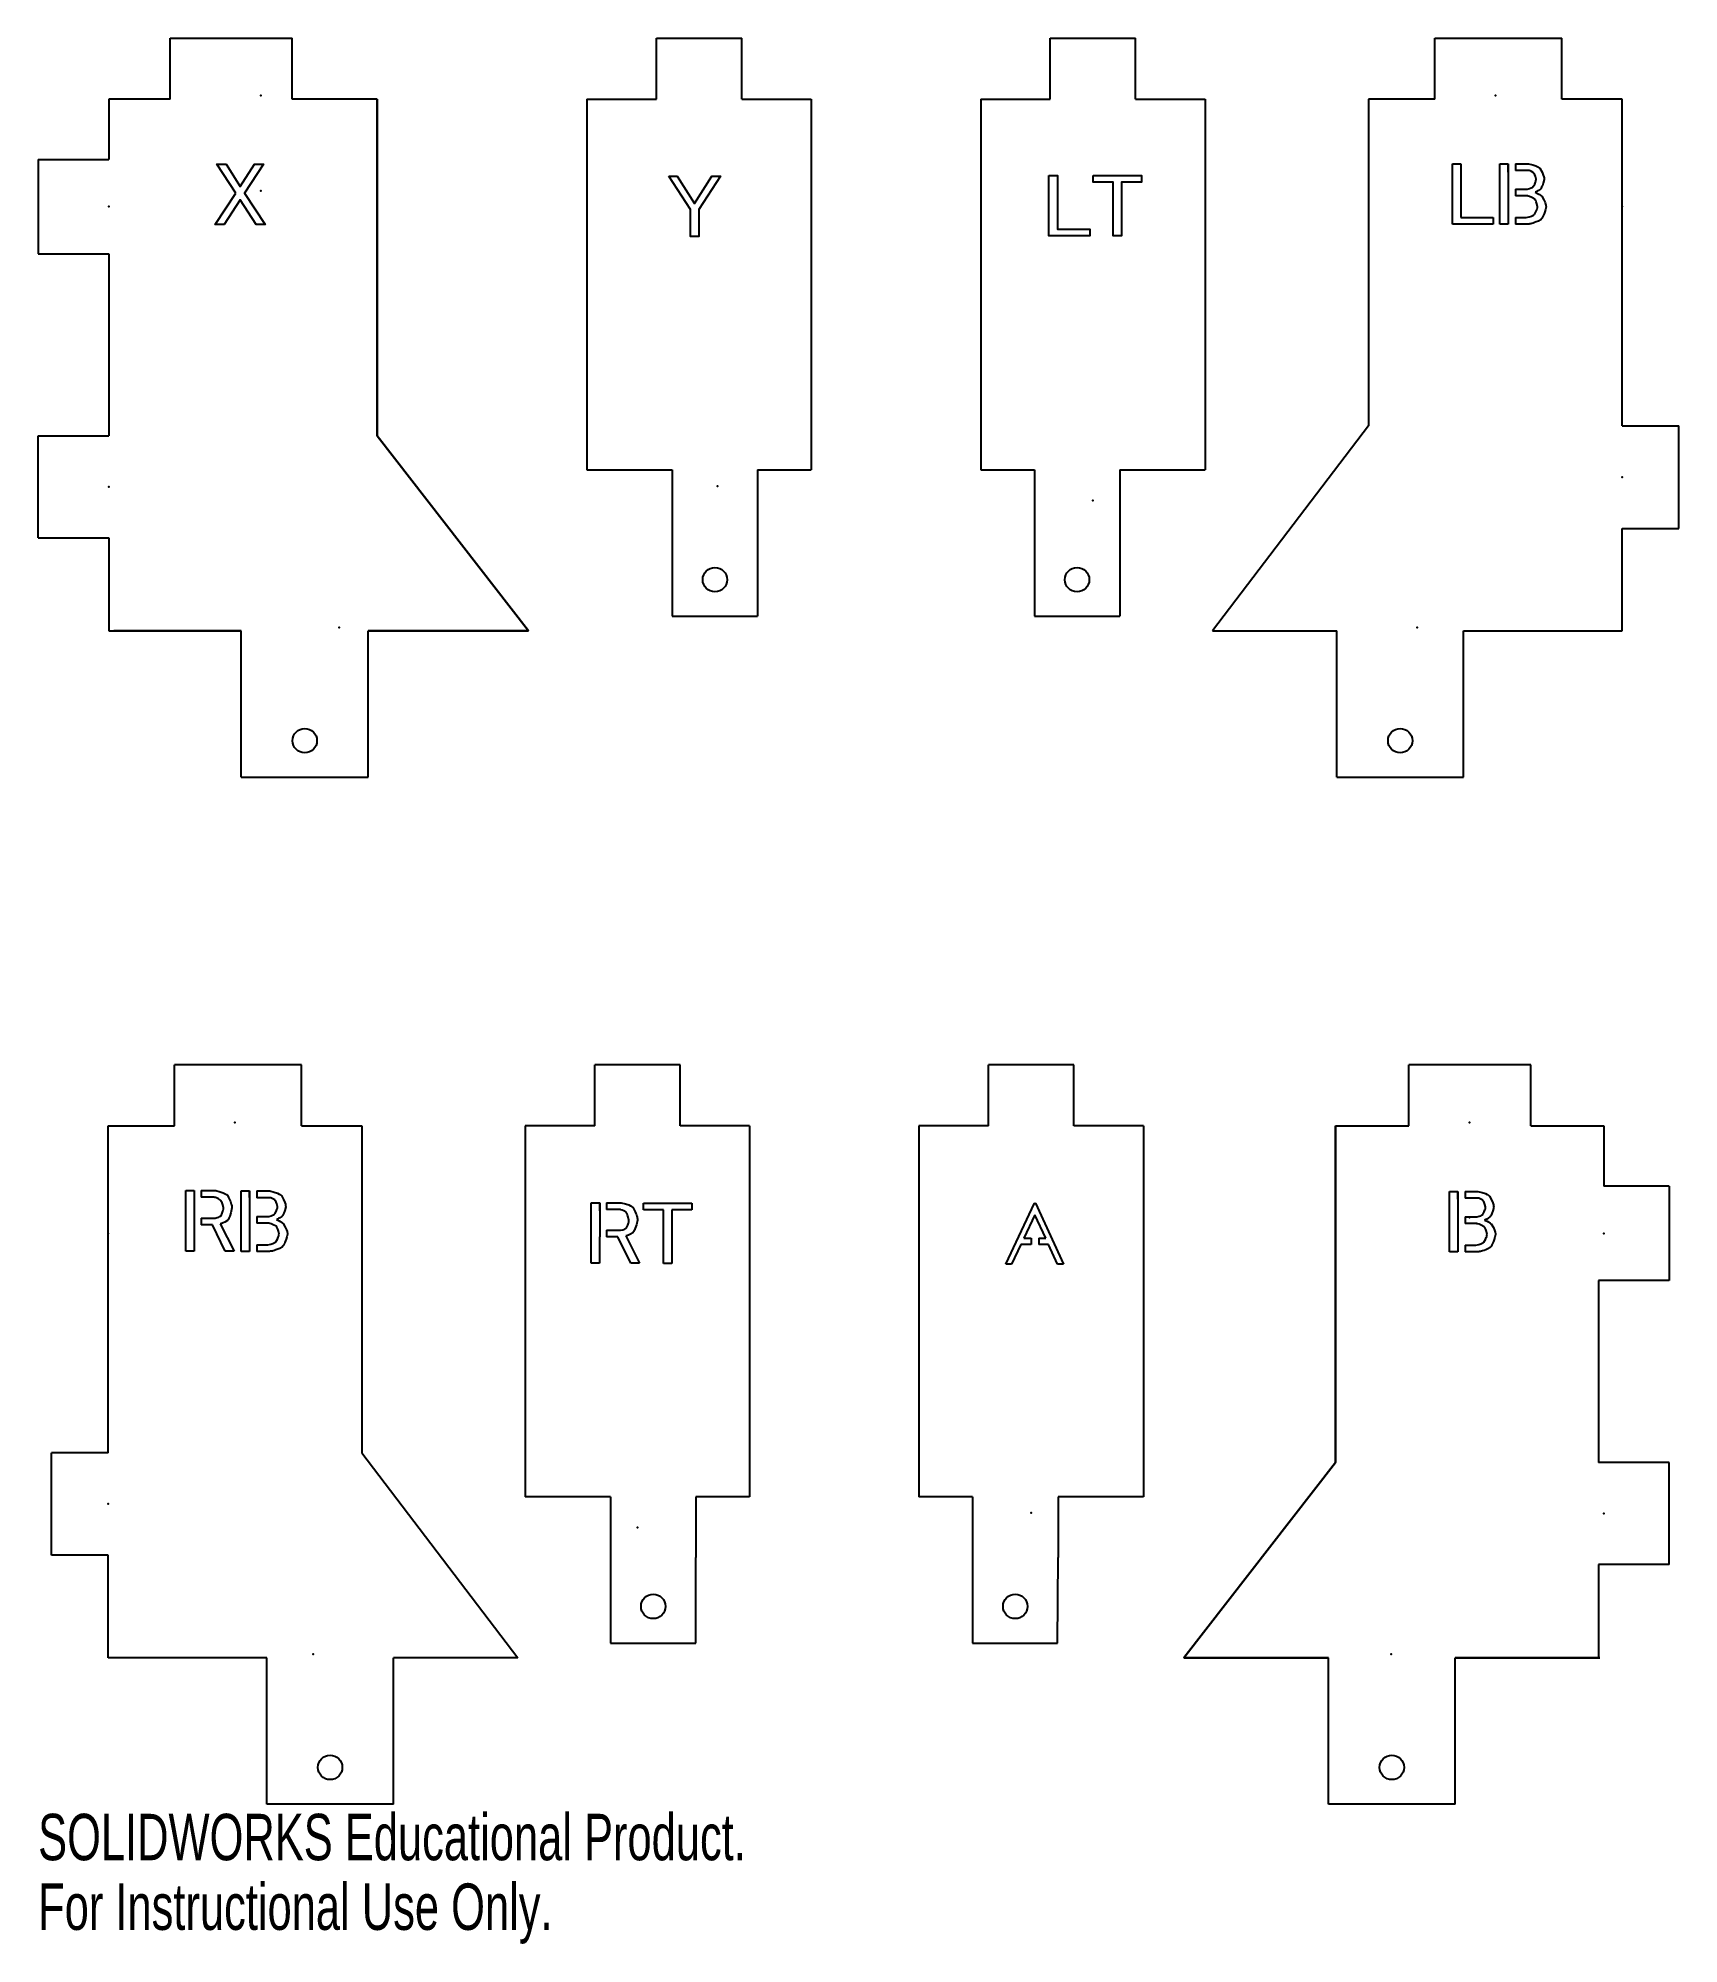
# Model space of a CAD drawing. Header units: inches. Extents: x -2.77 to 3.95, y -7.66 to 0.15.
import ezdxf

# ---------------------------------------------------------------- set-up
doc = ezdxf.new("R2010")
doc.units = ezdxf.units.IN
doc.header["$MEASUREMENT"] = 0
doc.header["$PDSIZE"] = -1
doc.linetypes.add('CENTERX2', pattern=[0.8, 0.5, -0.1, 0.1, -0.1])
doc.styles.add('SLDTEXTSTYLE0', font='TXT', dxfattribs={"width": 0.7})

msp = doc.modelspace()

# ---------------------------------------------------------------- linework, layer by layer
at = {"color": 7, "linetype": 'Continuous'}
for p, q in [((-2.2328, -0.102), (-2.2328, 0.148)), ((-2.2328, 0.148), (-1.7328, 0.148)), ((-1.7328, -0.102), (-1.7328, 0.148)), ((-0.2396, -0.102), (-0.2396, 0.148)), ((-0.2396, 0.148), (0.1104, 0.148)), ((0.1104, -0.102), (0.1104, 0.148)), ((1.3747, -0.102), (1.3747, 0.148)), ((1.3747, 0.148), (1.7247, 0.148)), ((1.7247, -0.102), (1.7247, 0.148)), ((2.9513, -0.102), (2.9513, 0.148)), ((2.9513, 0.148), (3.4713, 0.148)), ((3.4713, -0.102), (3.4713, 0.148)), ((-2.4842, -0.102), (-2.4842, -0.3493)), ((-2.4842, -0.102), (-2.4842, -0.3493)), ((-2.2328, -0.102), (-2.4842, -0.102)), ((-2.2328, -0.102), (-2.4842, -0.102)), ((-1.3842, -0.102), (-1.7328, -0.102)), ((-1.3842, -0.102), (-1.7328, -0.102)), ((-1.3842, -0.102), (-1.3842, -1.482)), ((-1.3842, -0.102), (-1.3842, -1.482)), ((-1.3842, -1.482), (-1.3842, -0.102)), ((-0.5246, -0.102), (-0.2396, -0.102)), ((-0.5246, -0.102), (-0.5246, -1.622)), ((0.1104, -0.102), (0.3954, -0.102)), ((0.3954, -0.102), (0.3954, -1.622)), ((1.0897, -0.102), (1.3747, -0.102)), ((1.0897, -0.102), (1.0897, -1.622)), ((1.7247, -0.102), (2.0097, -0.102)), ((2.0097, -0.102), (2.0097, -1.622)), ((2.9513, -0.102), (2.6791, -0.102)), ((2.6791, -0.102), (2.6791, -1.442)), ((3.7191, -0.102), (3.4713, -0.102)), ((3.7191, -0.352), (3.7191, -0.102)), ((-2.7737, -0.3493), (-2.4842, -0.3493)), ((-2.7737, -0.3493), (-2.7737, -0.7357)), ((3.0228, -0.3667), (3.0571, -0.3667)), ((3.0228, -0.6142), (3.0228, -0.3667)), ((3.0571, -0.3667), (3.0571, -0.5868)), ((3.2175, -0.3667), (3.2517, -0.3667)), ((3.2175, -0.6142), (3.2175, -0.3667)), ((3.2517, -0.3667), (3.2517, -0.6142)), ((3.2817, -0.3667), (3.2817, -0.3941)), ((3.2817, -0.3667), (3.3343, -0.3667)), ((3.7191, -0.733), (3.7191, -0.352)), ((3.3329, -0.3941), (3.2817, -0.3941)), ((3.2817, -0.471), (3.33, -0.471)), ((3.2817, -0.471), (3.2817, -0.4984)), ((3.3256, -0.4984), (3.2817, -0.4984)), ((3.1903, -0.6142), (3.0228, -0.6142)), ((3.0571, -0.5868), (3.1903, -0.5868)), ((3.1903, -0.5868), (3.1903, -0.6142)), ((3.2517, -0.6142), (3.2175, -0.6142)), ((3.2817, -0.5868), (3.3256, -0.5868)), ((3.2817, -0.5868), (3.2817, -0.6142)), ((3.3329, -0.6142), (3.2817, -0.6142)), ((-2.7737, -0.7357), (-2.4842, -0.7357)), ((-2.4842, -0.7357), (-2.4842, -1.482)), ((-2.4842, -0.7357), (-2.4842, -1.482)), ((3.7191, -1.442), (3.7191, -0.733)), ((-2.7737, -1.9), (-2.7737, -1.482)), ((-2.7737, -1.482), (-2.4842, -1.482)), ((-1.3842, -1.482), (-0.7632, -2.282)), ((-0.7632, -2.282), (-1.3842, -1.482)), ((2.6791, -1.442), (2.0391, -2.282)), ((3.7191, -1.442), (3.9513, -1.442)), ((3.9513, -1.862), (3.9513, -1.442)), ((-0.5246, -1.622), (-0.1746, -1.622)), ((-0.1746, -1.622), (-0.1746, -2.222)), ((0.1754, -1.622), (0.3954, -1.622)), ((0.1754, -1.622), (0.1754, -2.222)), ((1.0897, -1.622), (1.3097, -1.622)), ((1.3097, -1.622), (1.3097, -2.222)), ((1.6597, -1.622), (2.0097, -1.622)), ((1.6597, -1.622), (1.6597, -2.222)), ((3.7191, -2.282), (3.7191, -1.862)), ((3.7191, -1.862), (3.9513, -1.862)), ((-2.7737, -1.9), (-2.4842, -1.9)), ((-2.4842, -1.9), (-2.4842, -2.282)), ((-2.4842, -1.9), (-2.4842, -2.282)), ((-0.1746, -2.222), (0.1754, -2.222)), ((1.3097, -2.222), (1.6597, -2.222)), ((-2.4842, -2.282), (-1.9408, -2.282)), ((-2.4632, -2.282), (-1.9408, -2.282)), ((-1.9408, -2.282), (-2.4632, -2.282)), ((-1.9408, -2.882), (-1.9408, -2.282)), ((-1.4208, -2.282), (-0.7632, -2.282)), ((-1.4208, -2.282), (-0.7632, -2.282)), ((-1.4208, -2.882), (-1.4208, -2.282)), ((-0.7632, -2.282), (-1.4208, -2.282)), ((2.0391, -2.282), (2.5491, -2.282)), ((2.5491, -2.882), (2.5491, -2.282)), ((3.0691, -2.282), (3.7191, -2.282)), ((3.0691, -2.882), (3.0691, -2.282)), ((-1.9408, -2.882), (-1.4208, -2.882)), ((2.5491, -2.882), (3.0691, -2.882)), ((-2.2147, -4.3111), (-2.2147, -4.0611)), ((-1.6947, -4.0611), (-2.2147, -4.0611)), ((-1.6947, -4.3111), (-1.6947, -4.0611)), ((-0.4925, -4.3111), (-0.4925, -4.0611)), ((-0.1425, -4.0611), (-0.4925, -4.0611)), ((-0.1425, -4.3111), (-0.1425, -4.0611)), ((1.1217, -4.3111), (1.1217, -4.0611)), ((1.4717, -4.0611), (1.1217, -4.0611)), ((1.4717, -4.3111), (1.4717, -4.0611)), ((2.8444, -4.3111), (2.8444, -4.0611)), ((3.3444, -4.0611), (2.8444, -4.0611)), ((3.3444, -4.3111), (3.3444, -4.0611)), ((-2.4869, -4.3111), (-2.2147, -4.3111)), ((-2.4869, -4.5611), (-2.4869, -4.3111)), ((-1.6947, -4.3111), (-1.4469, -4.3111)), ((-1.4469, -4.3111), (-1.4469, -5.6511)), ((-0.7775, -4.3111), (-0.7775, -5.8311)), ((-0.4925, -4.3111), (-0.7775, -4.3111)), ((0.1425, -4.3111), (-0.1425, -4.3111)), ((0.1425, -4.3111), (0.1425, -5.8311)), ((0.8367, -4.3111), (0.8367, -5.8311)), ((1.1217, -4.3111), (0.8367, -4.3111)), ((1.7567, -4.3111), (1.4717, -4.3111)), ((1.7567, -4.3111), (1.7567, -5.8311)), ((2.5435, -5.6911), (2.5435, -4.3111)), ((2.5435, -4.3111), (2.8444, -4.3111)), ((2.5435, -4.3111), (2.5435, -5.6911)), ((2.5435, -4.3111), (2.5435, -5.6911)), ((2.5435, -4.3111), (2.8444, -4.3111)), ((3.3444, -4.3111), (3.6435, -4.3111)), ((3.3444, -4.3111), (3.6435, -4.3111)), ((3.6435, -4.3111), (3.6435, -4.5584)), ((3.6435, -4.3111), (3.6435, -4.5584)), ((-2.4869, -4.9421), (-2.4869, -4.5611)), ((-2.1684, -4.5765), (-2.1348, -4.5765)), ((-2.1684, -4.8241), (-2.1684, -4.5765)), ((-2.1348, -4.5765), (-2.1348, -4.8241)), ((-2.1048, -4.5765), (-2.1048, -4.6039)), ((-2.1048, -4.5765), (-2.0458, -4.5765)), ((-2.0531, -4.6039), (-2.1048, -4.6039)), ((-1.9408, -4.578), (-1.9068, -4.578)), ((-1.9408, -4.8255), (-1.9408, -4.578)), ((-1.9068, -4.578), (-1.9068, -4.8255)), ((-1.8768, -4.578), (-1.8768, -4.6054)), ((-1.8768, -4.578), (-1.8241, -4.578)), ((-1.8255, -4.6054), (-1.8768, -4.6054)), ((3.0105, -4.5798), (3.0449, -4.5798)), ((3.0105, -4.8273), (3.0105, -4.5798)), ((3.0449, -4.5798), (3.0449, -4.8273)), ((3.0749, -4.5798), (3.0749, -4.6072)), ((3.0749, -4.5798), (3.1273, -4.5798)), ((3.1259, -4.6072), (3.0749, -4.6072)), ((3.912, -4.5584), (3.6435, -4.5584)), ((3.912, -4.5584), (3.912, -4.9448)), ((-1.8768, -4.6822), (-1.8284, -4.6822)), ((-1.8768, -4.6822), (-1.8768, -4.7096)), ((-0.5066, -4.6261), (-0.472, -4.6261)), ((-0.5066, -4.8737), (-0.5066, -4.6261)), ((-0.472, -4.6261), (-0.472, -4.7665)), ((-0.4437, -4.6261), (-0.4437, -4.6535)), ((-0.4437, -4.6261), (-0.384, -4.6261)), ((-0.3912, -4.6535), (-0.4437, -4.6535)), ((-0.2925, -4.6276), (-0.0941, -4.6276)), ((-0.2925, -4.655), (-0.2925, -4.6276)), ((-0.2109, -4.655), (-0.2925, -4.655)), ((-0.2109, -4.8752), (-0.2109, -4.655)), ((-0.0941, -4.655), (-0.1767, -4.655)), ((-0.1767, -4.655), (-0.1767, -4.8752)), ((-0.0941, -4.6276), (-0.0941, -4.655)), ((1.1921, -4.8775), (1.3107, -4.6275)), ((1.312, -4.6762), (1.2667, -4.7717)), ((1.3107, -4.6275), (1.3139, -4.6275)), ((1.3561, -4.7717), (1.312, -4.6762)), ((1.3139, -4.6275), (1.4292, -4.8775)), ((3.0749, -4.6841), (3.0749, -4.7115)), ((3.0749, -4.6841), (3.123, -4.6841)), ((-2.1048, -4.6895), (-2.0487, -4.6895)), ((-2.1048, -4.6895), (-2.1048, -4.7169)), ((-2.0589, -4.7169), (-2.1048, -4.7169)), ((-2.0068, -4.8241), (-2.0589, -4.7169)), ((-2.027, -4.7126), (-1.9706, -4.8241)), ((-1.8327, -4.7096), (-1.8768, -4.7096)), ((-0.4437, -4.7391), (-0.4437, -4.7665)), ((-0.4437, -4.7391), (-0.3869, -4.7391)), ((-0.3651, -4.7622), (-0.3087, -4.8737)), ((3.0449, -4.7115), (3.0448, -4.7115)), ((3.1187, -4.7115), (3.0749, -4.7115)), ((-2.1342, -4.8241), (-2.1684, -4.8241)), ((-1.9706, -4.8241), (-2.0068, -4.8241)), ((-1.9068, -4.8255), (-1.9408, -4.8255)), ((-1.8768, -4.7981), (-1.8327, -4.7981)), ((-1.8768, -4.7981), (-1.8768, -4.8255)), ((-1.8255, -4.8255), (-1.8768, -4.8255)), ((-0.4723, -4.7665), (-0.4723, -4.8737)), ((-0.472, -4.7665), (-0.4723, -4.7665)), ((-0.397, -4.7665), (-0.4437, -4.7665)), ((-0.3449, -4.8737), (-0.397, -4.7665)), ((1.2546, -4.7974), (1.2166, -4.8775)), ((1.2967, -4.7974), (1.2546, -4.7974)), ((1.2667, -4.7717), (1.2967, -4.7717)), ((1.2967, -4.7717), (1.2967, -4.7974)), ((1.3274, -4.7717), (1.3561, -4.7717)), ((1.3274, -4.7717), (1.3274, -4.7974)), ((1.3679, -4.7974), (1.3274, -4.7974)), ((1.4049, -4.8775), (1.3679, -4.7974)), ((3.0449, -4.8273), (3.0105, -4.8273)), ((3.0749, -4.7999), (3.1187, -4.7999)), ((3.0749, -4.7999), (3.0749, -4.8273)), ((3.1259, -4.8273), (3.0749, -4.8273)), ((-0.4723, -4.8737), (-0.5066, -4.8737)), ((-0.3087, -4.8737), (-0.3449, -4.8737)), ((-0.1767, -4.8752), (-0.2109, -4.8752)), ((1.2166, -4.8775), (1.1921, -4.8775)), ((1.4292, -4.8775), (1.4049, -4.8775)), ((-2.4869, -5.6511), (-2.4869, -4.9421)), ((3.6225, -4.9448), (3.6225, -5.6911)), ((3.6225, -4.9448), (3.6225, -5.6911)), ((3.912, -4.9448), (3.6225, -4.9448)), ((-2.7192, -6.0711), (-2.7192, -5.6511)), ((-2.4869, -5.6511), (-2.7192, -5.6511)), ((-1.4469, -5.6511), (-0.8069, -6.4911)), ((1.9225, -6.4911), (2.5435, -5.6911)), ((2.5435, -5.6911), (1.9225, -6.4911)), ((3.912, -5.6911), (3.6225, -5.6911)), ((3.912, -6.1091), (3.912, -5.6911)), ((-0.4275, -5.8311), (-0.7775, -5.8311)), ((-0.4275, -5.8311), (-0.4275, -6.0811)), ((-0.0775, -5.8311), (-0.0775, -6.0811)), ((0.1425, -5.8311), (-0.0775, -5.8311)), ((1.0567, -5.8311), (0.8367, -5.8311)), ((1.0567, -5.8311), (1.0567, -6.0811)), ((1.4067, -5.8311), (1.4067, -6.0811)), ((1.7567, -5.8311), (1.4067, -5.8311)), ((-2.4869, -6.0711), (-2.7192, -6.0711)), ((-2.4869, -6.4911), (-2.4869, -6.0711)), ((-0.4275, -6.0811), (-0.4275, -6.4311)), ((-0.0775, -6.4311), (-0.0775, -6.0811)), ((1.0567, -6.0811), (1.0567, -6.4311)), ((1.4049, -6.4311), (1.4067, -6.0811)), ((3.912, -6.1091), (3.6225, -6.1091)), ((3.6225, -6.1091), (3.6225, -6.4911)), ((3.6225, -6.1091), (3.6225, -6.4911)), ((-0.4275, -6.4311), (-0.0775, -6.4311)), ((1.0567, -6.4311), (1.4049, -6.4311)), ((-1.8369, -6.4911), (-2.4869, -6.4911)), ((-1.8369, -7.0911), (-1.8369, -6.4911)), ((-1.3169, -7.0911), (-1.3169, -6.4911)), ((-0.8069, -6.4911), (-1.3169, -6.4911)), ((1.9225, -6.4911), (2.5148, -6.4911)), ((2.5148, -6.4911), (1.9225, -6.4911)), ((2.5148, -6.4911), (1.9225, -6.4911)), ((2.5148, -7.0911), (2.5148, -6.4911)), ((3.6225, -6.4911), (3.0348, -6.4911)), ((3.0348, -7.0911), (3.0348, -6.4911)), ((3.0348, -6.4911), (3.6272, -6.4911)), ((3.6272, -6.4911), (3.0348, -6.4911)), ((-1.3169, -7.0911), (-1.8369, -7.0911)), ((3.0348, -7.0911), (2.5148, -7.0911))]:
    msp.add_line(p, q, dxfattribs=at)
at = {"color": 7, "linetype": 'CENTERX2'}
for p, q in [((1.0897, -0.102), (1.3747, -0.102)), ((3.2517, -0.4017), (3.2517, -0.3667)), ((-2.1348, -4.5765), (-2.1348, -4.657)), ((-1.9068, -4.6053), (-1.9068, -4.578)), ((3.0449, -4.6114), (3.0449, -4.5798)), ((-0.472, -4.6595), (-0.472, -4.6261))]:
    msp.add_line(p, q, dxfattribs=at)
at = {"color": 7, "linetype": 'Continuous', "flags": 128}
for points in [[(-1.9627, -0.4877), (-2.0409, -0.3689), (-2.0409, -0.3689), (-2.0032, -0.3689), (-2.0032, -0.3689), (-1.9453, -0.4602), (-1.9453, -0.4602), (-1.8874, -0.3689), (-1.8874, -0.3689), (-1.8498, -0.3689), (-1.8498, -0.3689), (-1.9279, -0.4877), (-1.9279, -0.4877), (-1.8425, -0.6165), (-1.8425, -0.6165), (-1.8802, -0.6165), (-1.8802, -0.6165), (-1.9453, -0.5152), (-1.9453, -0.5152), (-2.0105, -0.6165), (-2.0105, -0.6165), (-2.0481, -0.6165), (-2.0481, -0.6165), (-1.9627, -0.4877)], [(-0.1888, -0.4175), (-0.1541, -0.4175), (-0.1541, -0.4175), (-0.0831, -0.5304), (-0.0831, -0.5304), (-0.0122, -0.4175), (-0.0122, -0.4175), (0.0226, -0.4175), (0.0226, -0.4175), (-0.0658, -0.555), (-0.0658, -0.555), (-0.0658, -0.6651), (-0.0658, -0.6651), (-0.1, -0.6651), (-0.1, -0.6651), (-0.1, -0.555), (-0.1, -0.555), (-0.1888, -0.4175)], [(1.3696, -0.4151), (1.4039, -0.4151), (1.4039, -0.4151), (1.4039, -0.6351), (1.4039, -0.6351), (1.5371, -0.6351), (1.5371, -0.6351), (1.5371, -0.6625), (1.5371, -0.6625), (1.3696, -0.6625), (1.3696, -0.6625), (1.3696, -0.4151)], [(1.5508, -0.4151), (1.7492, -0.4151), (1.7492, -0.4151), (1.7492, -0.4425), (1.7492, -0.4425), (1.6666, -0.4425), (1.6666, -0.4425), (1.6666, -0.6626), (1.6666, -0.6626), (1.6324, -0.6626), (1.6324, -0.6626), (1.6324, -0.4425), (1.6324, -0.4425), (1.5508, -0.4425), (1.5508, -0.4425), (1.5508, -0.4151)]]:
    msp.add_lwpolyline(points, dxfattribs=at)
at = {"color": 7, "linetype": 'Continuous'}
for centre in [(0.0004, -2.072), (1.4847, -2.072), (-1.6808, -2.732), (2.8091, -2.732), (-0.2525, -6.2811), (1.2312, -6.2811), (-1.5769, -6.9411), (2.7748, -6.9411)]:
    msp.add_circle(centre, 0.05, dxfattribs=at)
for points, knots in [([(3.3343, -0.3667), (3.3631, -0.3724), (3.3821, -0.3856), (3.376, -0.3805), (3.3821, -0.3856)], [0, 0, 0, 0, 0.559601, 1, 1, 1, 1]), ([(3.3821, -0.3856), (3.3964, -0.4098), (3.3995, -0.4319), (3.3991, -0.4243), (3.3995, -0.4319)], [0, 0, 0, 0, 0.558301, 1, 1, 1, 1]), ([(3.33, -0.471), (3.3448, -0.4678), (3.3546, -0.4608), (3.3515, -0.4635), (3.3546, -0.4608)], [0, 0, 0, 0, 0.55919, 1, 1, 1, 1]), ([(3.3546, -0.4029), (3.3433, -0.3958), (3.3329, -0.3941), (3.3364, -0.3944), (3.3329, -0.3941)], [0, 0, 0, 0, 0.55882, 1, 1, 1, 1]), ([(3.3662, -0.4304), (3.3625, -0.4138), (3.3546, -0.4029), (3.3576, -0.4064), (3.3546, -0.4029)], [0, 0, 0, 0, 0.5590252, 1, 1, 1, 1]), ([(3.3546, -0.4608), (3.3641, -0.445), (3.3662, -0.4304), (3.3659, -0.4354), (3.3662, -0.4304)], [0, 0, 0, 0, 0.558465, 1, 1, 1, 1]), ([(3.3995, -0.4319), (3.3945, -0.4555), (3.3835, -0.471), (3.3877, -0.466), (3.3835, -0.471)], [0, 0, 0, 0, 0.559362, 1, 1, 1, 1]), ([(3.3604, -0.5115), (3.3422, -0.5006), (3.3256, -0.4984), (3.3313, -0.4987), (3.3256, -0.4984)], [0, 0, 0, 0, 0.558369, 1, 1, 1, 1]), ([(3.3589, -0.5752), (3.3695, -0.5587), (3.372, -0.5434), (3.3716, -0.5486), (3.372, -0.5434)], [0, 0, 0, 0, 0.55907, 1, 1, 1, 1]), ([(3.372, -0.5434), (3.3687, -0.5243), (3.3604, -0.5115), (3.3636, -0.5156), (3.3604, -0.5115)], [0, 0, 0, 0, 0.5602433, 1, 1, 1, 1]), ([(3.3835, -0.471), (3.3721, -0.4795), (3.3618, -0.484), (3.3654, -0.4827), (3.3618, -0.484)], [0, 0, 0, 0, 0.559415, 1, 1, 1, 1]), ([(3.3618, -0.484), (3.3782, -0.4913), (3.3893, -0.4999), (3.3857, -0.4969), (3.3893, -0.4999)], [0, 0, 0, 0, 0.560039, 1, 1, 1, 1]), ([(3.4067, -0.5434), (3.4, -0.5757), (3.385, -0.5969), (3.3907, -0.5902), (3.385, -0.5969)], [0, 0, 0, 0, 0.55933, 1, 1, 1, 1]), ([(3.3893, -0.4999), (3.4035, -0.5226), (3.4067, -0.5434), (3.4062, -0.5362), (3.4067, -0.5434)], [0, 0, 0, 0, 0.558849, 1, 1, 1, 1]), ([(3.3256, -0.5868), (3.3455, -0.5837), (3.3589, -0.5752), (3.3546, -0.5785), (3.3589, -0.5752)], [0, 0, 0, 0, 0.560637, 1, 1, 1, 1]), ([(3.385, -0.5969), (3.3575, -0.6116), (3.3329, -0.6142), (3.3413, -0.614), (3.3329, -0.6142)], [0, 0, 0, 0, 0.557574, 1, 1, 1, 1]), ([(-2.0256, -4.6156), (-2.0398, -4.6062), (-2.0531, -4.6039), (-2.0485, -4.6043), (-2.0531, -4.6039)], [0, 0, 0, 0, 0.5592254, 1, 1, 1, 1]), ([(-2.0458, -4.5765), (-2.0171, -4.5822), (-1.9981, -4.5954), (-2.0041, -4.5904), (-1.9981, -4.5954)], [0, 0, 0, 0, 0.5595828, 1, 1, 1, 1]), ([(-1.9981, -4.5954), (-1.9824, -4.6227), (-1.9792, -4.6475), (-1.9796, -4.639), (-1.9792, -4.6475)], [0, 0, 0, 0, 0.5580713, 1, 1, 1, 1]), ([(-1.8038, -4.6142), (-1.8151, -4.607), (-1.8255, -4.6054), (-1.8219, -4.6056), (-1.8255, -4.6054)], [0, 0, 0, 0, 0.558863, 1, 1, 1, 1]), ([(-1.8241, -4.578), (-1.7953, -4.5837), (-1.7763, -4.5968), (-1.7823, -4.5918), (-1.7763, -4.5968)], [0, 0, 0, 0, 0.559578, 1, 1, 1, 1]), ([(-1.7763, -4.5968), (-1.7619, -4.6211), (-1.7589, -4.6431), (-1.7593, -4.6356), (-1.7589, -4.6431)], [0, 0, 0, 0, 0.558288, 1, 1, 1, 1]), ([(3.1476, -4.616), (3.1363, -4.6089), (3.1259, -4.6072), (3.1295, -4.6075), (3.1259, -4.6072)], [0, 0, 0, 0, 0.558816, 1, 1, 1, 1]), ([(3.1273, -4.5798), (3.1561, -4.5855), (3.1751, -4.5987), (3.1691, -4.5936), (3.1751, -4.5987)], [0, 0, 0, 0, 0.559603, 1, 1, 1, 1]), ([(3.1751, -4.5987), (3.1895, -4.6229), (3.1925, -4.645), (3.1921, -4.6374), (3.1925, -4.645)], [0, 0, 0, 0, 0.558302, 1, 1, 1, 1]), ([(-2.0487, -4.6895), (-2.0339, -4.6863), (-2.0241, -4.6793), (-2.0272, -4.682), (-2.0241, -4.6793)], [0, 0, 0, 0, 0.559155, 1, 1, 1, 1]), ([(-2.014, -4.6475), (-2.0173, -4.6284), (-2.0256, -4.6156), (-2.0224, -4.6197), (-2.0256, -4.6156)], [0, 0, 0, 0, 0.560248, 1, 1, 1, 1]), ([(-2.0241, -4.6793), (-2.0155, -4.6625), (-2.014, -4.6475), (-2.0141, -4.6526), (-2.014, -4.6475)], [0, 0, 0, 0, 0.557204, 1, 1, 1, 1]), ([(-1.9792, -4.6475), (-1.9846, -4.6787), (-1.9981, -4.6996), (-1.9929, -4.6929), (-1.9981, -4.6996)], [0, 0, 0, 0, 0.560346, 1, 1, 1, 1]), ([(-1.8284, -4.6822), (-1.8135, -4.6791), (-1.8038, -4.6721), (-1.8069, -4.6748), (-1.8038, -4.6721)], [0, 0, 0, 0, 0.559146, 1, 1, 1, 1]), ([(-1.7922, -4.6417), (-1.7959, -4.6251), (-1.8038, -4.6142), (-1.8008, -4.6177), (-1.8038, -4.6142)], [0, 0, 0, 0, 0.559034, 1, 1, 1, 1]), ([(-1.8038, -4.6721), (-1.7942, -4.6562), (-1.7922, -4.6417), (-1.7925, -4.6467), (-1.7922, -4.6417)], [0, 0, 0, 0, 0.558446, 1, 1, 1, 1]), ([(-1.7748, -4.6822), (-1.7862, -4.6908), (-1.7965, -4.6953), (-1.793, -4.6939), (-1.7965, -4.6953)], [0, 0, 0, 0, 0.559454, 1, 1, 1, 1]), ([(-1.7589, -4.6431), (-1.7639, -4.6667), (-1.7748, -4.6822), (-1.7706, -4.6773), (-1.7748, -4.6822)], [0, 0, 0, 0, 0.559368, 1, 1, 1, 1]), ([(-0.3637, -4.6652), (-0.3779, -4.6558), (-0.3912, -4.6535), (-0.3866, -4.6539), (-0.3912, -4.6535)], [0, 0, 0, 0, 0.559224, 1, 1, 1, 1]), ([(-0.384, -4.6261), (-0.3552, -4.6318), (-0.3362, -4.645), (-0.3423, -4.64), (-0.3362, -4.645)], [0, 0, 0, 0, 0.559583, 1, 1, 1, 1]), ([(-0.3521, -4.6971), (-0.3554, -4.678), (-0.3637, -4.6652), (-0.3605, -4.6693), (-0.3637, -4.6652)], [0, 0, 0, 0, 0.5602478, 1, 1, 1, 1]), ([(-0.3362, -4.645), (-0.3205, -4.6723), (-0.3174, -4.6971), (-0.3177, -4.6886), (-0.3174, -4.6971)], [0, 0, 0, 0, 0.558072, 1, 1, 1, 1]), ([(3.123, -4.6841), (3.1379, -4.6809), (3.1476, -4.6739), (3.1445, -4.6766), (3.1476, -4.6739)], [0, 0, 0, 0, 0.559194, 1, 1, 1, 1]), ([(3.1592, -4.6435), (3.1555, -4.6269), (3.1476, -4.616), (3.1506, -4.6195), (3.1476, -4.616)], [0, 0, 0, 0, 0.559024, 1, 1, 1, 1]), ([(3.1476, -4.6739), (3.1572, -4.6581), (3.1592, -4.6435), (3.1589, -4.6485), (3.1592, -4.6435)], [0, 0, 0, 0, 0.558467, 1, 1, 1, 1]), ([(3.1766, -4.6841), (3.1652, -4.6926), (3.1548, -4.6971), (3.1584, -4.6958), (3.1548, -4.6971)], [0, 0, 0, 0, 0.559412, 1, 1, 1, 1]), ([(3.1925, -4.645), (3.1875, -4.6686), (3.1766, -4.6841), (3.1807, -4.6791), (3.1766, -4.6841)], [0, 0, 0, 0, 0.559361, 1, 1, 1, 1]), ([(-1.9981, -4.6996), (-2.0133, -4.7092), (-2.027, -4.7126), (-2.0223, -4.7118), (-2.027, -4.7126)], [0, 0, 0, 0, 0.558787, 1, 1, 1, 1]), ([(-1.798, -4.7228), (-1.8161, -4.7119), (-1.8327, -4.7096), (-1.827, -4.7099), (-1.8327, -4.7096)], [0, 0, 0, 0, 0.558397, 1, 1, 1, 1]), ([(-1.7994, -4.7865), (-1.7889, -4.7699), (-1.7864, -4.7546), (-1.7868, -4.7599), (-1.7864, -4.7546)], [0, 0, 0, 0, 0.559051, 1, 1, 1, 1]), ([(-1.7864, -4.7546), (-1.7897, -4.7355), (-1.798, -4.7228), (-1.7948, -4.7269), (-1.798, -4.7228)], [0, 0, 0, 0, 0.5602493, 1, 1, 1, 1]), ([(-1.7965, -4.6953), (-1.7802, -4.7026), (-1.769, -4.7112), (-1.7726, -4.7081), (-1.769, -4.7112)], [0, 0, 0, 0, 0.5600041, 1, 1, 1, 1]), ([(-1.7517, -4.7546), (-1.7584, -4.787), (-1.7734, -4.8082), (-1.7677, -4.8014), (-1.7734, -4.8082)], [0, 0, 0, 0, 0.559335, 1, 1, 1, 1]), ([(-1.769, -4.7112), (-1.7549, -4.7338), (-1.7517, -4.7546), (-1.7521, -4.7475), (-1.7517, -4.7546)], [0, 0, 0, 0, 0.558835, 1, 1, 1, 1]), ([(-0.3869, -4.7391), (-0.372, -4.7359), (-0.3622, -4.7289), (-0.3654, -4.7316), (-0.3622, -4.7289)], [0, 0, 0, 0, 0.559157, 1, 1, 1, 1]), ([(-0.3362, -4.7492), (-0.3514, -4.7588), (-0.3651, -4.7622), (-0.3604, -4.7614), (-0.3651, -4.7622)], [0, 0, 0, 0, 0.558786, 1, 1, 1, 1]), ([(-0.3622, -4.7289), (-0.3536, -4.7121), (-0.3521, -4.6971), (-0.3522, -4.7022), (-0.3521, -4.6971)], [0, 0, 0, 0, 0.557205, 1, 1, 1, 1]), ([(-0.3174, -4.6971), (-0.3227, -4.7283), (-0.3362, -4.7492), (-0.331, -4.7425), (-0.3362, -4.7492)], [0, 0, 0, 0, 0.560346, 1, 1, 1, 1]), ([(3.1534, -4.7246), (3.1352, -4.7137), (3.1187, -4.7115), (3.1243, -4.7118), (3.1187, -4.7115)], [0, 0, 0, 0, 0.558367, 1, 1, 1, 1]), ([(3.1519, -4.7883), (3.1625, -4.7718), (3.165, -4.7565), (3.1646, -4.7617), (3.165, -4.7565)], [0, 0, 0, 0, 0.5590716, 1, 1, 1, 1]), ([(3.165, -4.7565), (3.1617, -4.7374), (3.1534, -4.7246), (3.1566, -4.7287), (3.1534, -4.7246)], [0, 0, 0, 0, 0.560243, 1, 1, 1, 1]), ([(3.1548, -4.6971), (3.1712, -4.7044), (3.1824, -4.713), (3.1788, -4.71), (3.1824, -4.713)], [0, 0, 0, 0, 0.5600421, 1, 1, 1, 1]), ([(3.1997, -4.7565), (3.193, -4.7888), (3.178, -4.81), (3.1837, -4.8033), (3.178, -4.81)], [0, 0, 0, 0, 0.55933, 1, 1, 1, 1]), ([(3.1824, -4.713), (3.1965, -4.7357), (3.1997, -4.7565), (3.1992, -4.7493), (3.1997, -4.7565)], [0, 0, 0, 0, 0.55885, 1, 1, 1, 1]), ([(-1.8327, -4.7981), (-1.8128, -4.7949), (-1.7994, -4.7865), (-1.8037, -4.7897), (-1.7994, -4.7865)], [0, 0, 0, 0, 0.560604, 1, 1, 1, 1]), ([(-1.7734, -4.8082), (-1.8009, -4.8228), (-1.8255, -4.8255), (-1.8171, -4.8252), (-1.8255, -4.8255)], [0, 0, 0, 0, 0.557593, 1, 1, 1, 1]), ([(3.1186, -4.7999), (3.1386, -4.7968), (3.152, -4.7883), (3.1477, -4.7916), (3.152, -4.7883)], [0, 0, 0, 0, 0.56064, 1, 1, 1, 1]), ([(3.178, -4.81), (3.1505, -4.8247), (3.1259, -4.8273), (3.1343, -4.8271), (3.1259, -4.8273)], [0, 0, 0, 0, 0.557572, 1, 1, 1, 1])]:
    msp.add_open_spline(points, degree=3, knots=knots, dxfattribs=at)
for p in [(-1.8611, -0.0875), (3.1991, -0.0875), (-2.4842, -0.5425), (-1.8611, -0.4776), (3.7191, -0.5425), (-2.4842, -1.691), (0.0104, -1.6886), (3.7191, -1.652), (1.5497, -1.7481), (-1.5403, -2.2675), (2.8791, -2.2675), (-1.9669, -4.2966), (3.0932, -4.2966), (3.0932, -4.6867), (-2.4869, -4.7516), (3.6435, -4.7516), (-2.4869, -5.8611), (1.2967, -5.8977), (3.6435, -5.9001), (-0.3175, -5.9573), (-1.6469, -6.4766), (2.7725, -6.4766)]:
    msp.add_point(p, dxfattribs=at)

# ---------------------------------------------------------------- texts
at = {"color": 7, "linetype": 'Continuous', "char_height": 0.1903, "attachment_point": 1, "style": 'SLDTEXTSTYLE0'}
for s, insert in [('SOLIDWORKS Educational Product.', (-2.7737, -7.1312)), ('For Instructional Use Only.', (-2.7737, -7.4167))]:
    msp.add_mtext(s, dxfattribs=dict(at, insert=insert))

doc.saveas('drawing.dxf')
